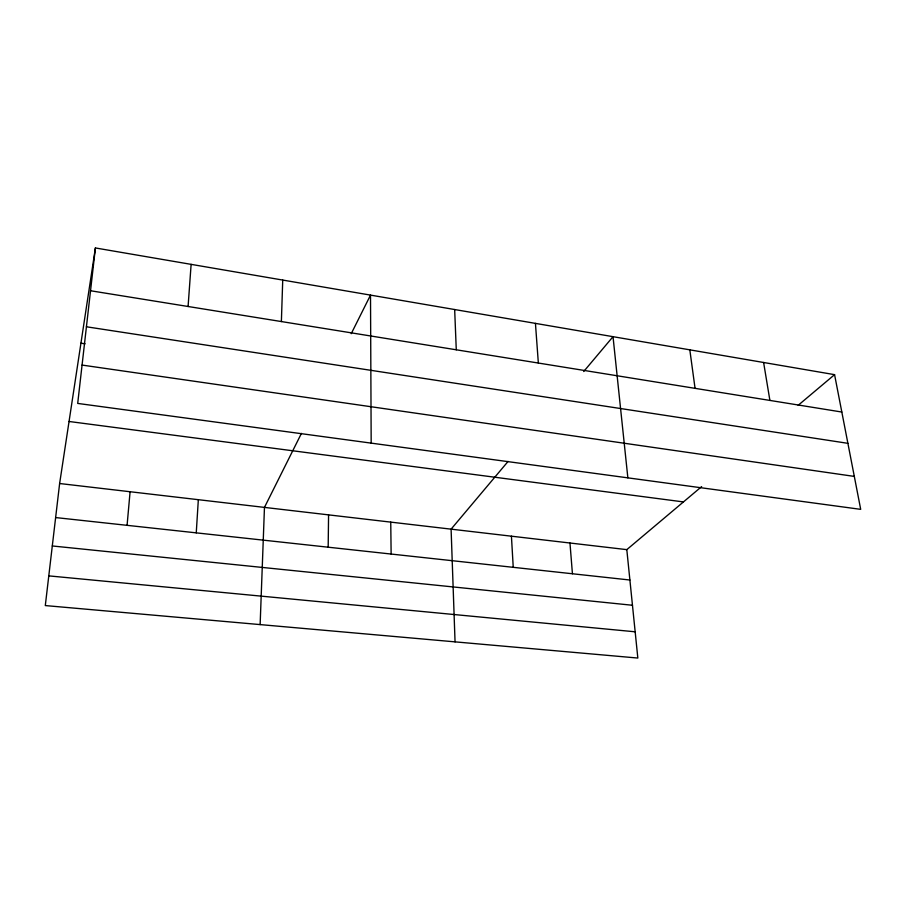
<?xml version="1.0" encoding="UTF-8"?>
<svg xmlns="http://www.w3.org/2000/svg" width="906" height="906" viewBox="0 0 906 906"><rect width="100%" height="100%" fill="white"/><g stroke="black" fill="none" stroke-linecap="round" stroke-linejoin="round"><path stroke-width="1.36" d="M328.176 547.201L328.572 514.868M281.381 321.562L282.729 280.056M260.135 624.596L264.461 507.394L301.438 433.374M196.251 532.853L198.335 499.693M188.086 306.5L191.121 264.359M127.078 525.333L130.09 491.743M95.402 247.95L77.701 403.419L860.7 509.353L834.573 374.654L95.402 247.95L59.626 483.521L45.3 605.57L637.835 658.05L626.805 549.636L701.629 486.613M351.234 333.691L370.509 295.107L371.177 443.125M508.085 461.414L451.097 529.149L455.05 641.867M583.702 371.528L613.022 336.67L627.858 477.847M798.163 405.31L834.573 374.654M48.788 575.876L635.163 631.799M52.299 545.967L632.467 605.265M55.628 517.564L629.897 580.01M59.626 483.521L626.805 549.636M69.049 421.483L683.452 501.924M82.072 365.073L854.313 476.409M80.94 343.181L85.085 343.804M86.432 326.783L847.891 443.328M90.532 290.747L841.821 412.037M763.611 362.491L769.896 400.429M689.817 349.841L695.061 388.346M569.965 543.011L572.433 573.758M535.435 323.374L538.345 363.046M511.426 536.182L513.238 567.326M454.665 309.535L456.273 349.795M390.746 522.116L391.132 554.053"/></g></svg>
